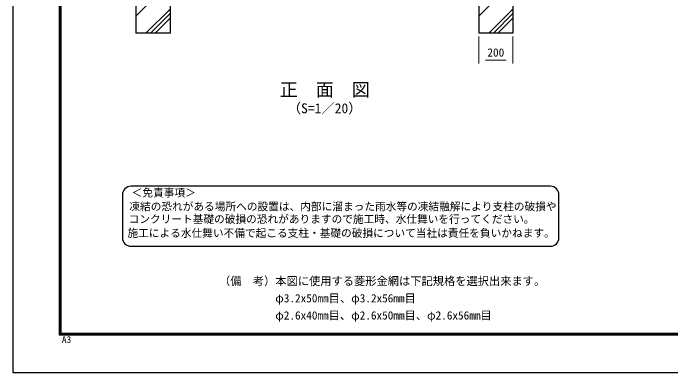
# Model space of a CAD drawing. Units: millimetres, scale not verified. Extents: x -4200 to 4200, y -2970 to 2970.
# Drawn here: x -4200 to -364, y -2970 to -873 of the extents above; entities that cross this region are included whole.
import ezdxf
from ezdxf.enums import TextEntityAlignment as Align

# ---------------------------------------------------------------- set-up
doc = ezdxf.new("R2010")
doc.units = ezdxf.units.MM
doc.header["$LTSCALE"] = 10
for name, color, linetype, lineweight in [('0-0_D-TTL-TXT', 7, 'Continuous', 25), ('0-3_D-STR-DIM', 7, 'Continuous', 13), ('0-9_D-STR4', 7, 'Continuous', 25), ('0-A_D-DCR-HCH', 7, 'Continuous', 13), ('0-E_D-TTL', 7, 'Continuous', 25)]:
    doc.layers.add(name, color=color, linetype=linetype, lineweight=lineweight)
doc.styles.add('ＭＳ ゴシック', font='')
doc.styles.get('ＭＳ ゴシック').set_extended_font_data('MS Gothic')

msp = doc.modelspace()

# ---------------------------------------------------------------- linework, layer by layer
at = {"layer": '0-0_D-TTL-TXT', "color": 2}
for p, q in [((-1066.67, -1881.96), (-3512.22, -1881.96)), ((-3562.22, -1931.96), (-3562.22, -2181.96)), ((-1016.67, -2181.96), (-1016.67, -1931.96)), ((-3512.22, -2231.96), (-1066.67, -2231.96))]:
    msp.add_line(p, q, dxfattribs=at)
for centre, start, end in [((-3512.22, -1931.96), 90, 180), ((-1066.67, -1931.96), 0, 90), ((-3512.22, -2181.96), 180, 270), ((-1066.67, -2181.96), 270, 0)]:
    msp.add_arc(centre, 50, start, end, dxfattribs=at)
at = {"layer": '0-3_D-STR-DIM'}
for p, q in [((-1484.65, -1009.77), (-1484.65, -1167.09)), ((-1284.65, -1009.77), (-1284.65, -1167.09)), ((-1444.65, -1147.09), (-1324.65, -1147.09))]:
    msp.add_line(p, q, dxfattribs=at)
at = {"layer": '0-9_D-STR4'}
for p, q in [((-3484.65, -539.77), (-3484.65, -989.77)), ((-3284.65, -539.77), (-3284.65, -989.77)), ((-1484.65, -539.77), (-1484.65, -989.77)), ((-1284.65, -539.77), (-1284.65, -989.77)), ((-3284.65, -989.77), (-3484.65, -989.77)), ((-1284.65, -989.77), (-1484.65, -989.77))]:
    msp.add_line(p, q, dxfattribs=at)
at = {"layer": '0-A_D-DCR-HCH'}
for p, q in [((-3484.65, -890.04), (-3410.05, -815.44)), ((-1484.65, -890.04), (-1410.05, -815.44)), ((-3425.29, -989.77), (-3284.65, -849.14)), ((-3398.77, -989.77), (-3284.65, -875.66)), ((-1425.29, -989.77), (-1284.65, -849.14)), ((-1398.77, -989.77), (-1284.65, -875.66)), ((-3372.25, -989.77), (-3284.65, -902.17)), ((-1372.25, -989.77), (-1284.65, -902.17))]:
    msp.add_line(p, q, dxfattribs=at)
at = {"layer": '0-E_D-TTL', "color": 2}
msp.add_lwpolyline([(-4199.68, 2970.23), (4200.32, 2970.23), (4200.32, -2969.77), (-4199.68, -2969.77)], close=True, dxfattribs=at)
at = {"layer": '0-E_D-TTL'}
for points in [[(-3929.68, 2750.23), (3930.32, 2750.23), (3930.32, -2749.77), (-3929.68, -2749.77)], [(-3927.18, 2747.73), (3927.82, 2747.73), (3927.82, -2747.27), (-3927.18, -2747.27)], [(-3924.68, 2745.23), (3925.32, 2745.23), (3925.32, -2744.77), (-3924.68, -2744.77)], [(-3922.18, 2742.73), (3922.82, 2742.73), (3922.82, -2742.27), (-3922.18, -2742.27)], [(-3919.68, 2740.23), (3920.32, 2740.23), (3920.32, -2739.77), (-3919.68, -2739.77)]]:
    msp.add_lwpolyline(points, close=True, dxfattribs=at)

# ---------------------------------------------------------------- texts
at = {"layer": '0-0_D-TTL-TXT', "style": 'ＭＳ ゴシック'}
for s, height, p in [('正\u3000面\u3000図', 76.98, (-2644.55, -1380.17)), ('（S=1／20）', 57.7, (-2599.07, -1473.36)), ('＜免責事項＞ \u3000\u3000', 45.67, (-3508.51, -1956.14)), ('凍結の恐れがある場所への設置は、内部に溜まった雨水等の凍結融解により支柱の破損や', 45.67, (-3522.03, -2036.63)), ('コンクリート基礎の破損の恐れがありますので施工時、水仕舞いを行ってください。', 45.67, (-3526.15, -2110.06)), ('施工による水仕舞い不備で起こる支柱・基礎の破損について当社は責任を負いかねます。 ', 45.67, (-3533.14, -2191.55)), ('（備\u3000考）本図に使用する菱形金網は下記規格を選択出来ます。', 48.09, (-2998.8, -2473.38)), ('\u3000\u3000\u3000\u3000\u3000φ3.2x50mm目、φ3.2x56mm目', 48.09, (-2998.8, -2573.38)), ('\u3000\u3000\u3000\u3000\u3000φ2.6x40mm目、φ2.6x50mm目、φ2.6x56mm目', 48.09, (-2998.8, -2673.38))]:
    msp.add_text(s, height=height, dxfattribs=at).set_placement(p, align=Align.BOTTOM_LEFT)
at = {"layer": '0-3_D-STR-DIM', "style": 'ＭＳ ゴシック'}
msp.add_text('200', height=48.09, dxfattribs=at).set_placement((-1433.65, -1140.34), align=Align.BOTTOM_LEFT)
at = {"layer": '0-E_D-TTL', "style": 'ＭＳ ゴシック', "width": 1.05}
msp.add_text('A3', height=38.48, dxfattribs=at).set_placement((-3915.77, -2806.58), align=Align.BOTTOM_LEFT)

doc.saveas('drawing.dxf')
